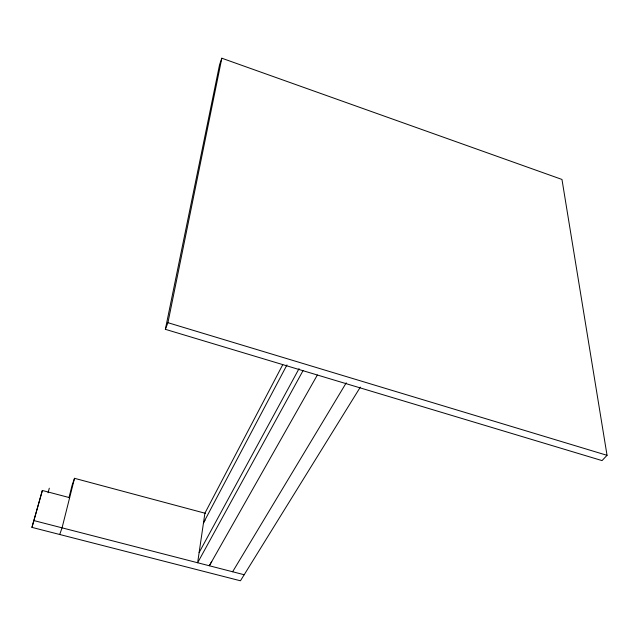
<?xml version="1.0" encoding="UTF-8"?>
<svg xmlns="http://www.w3.org/2000/svg" width="639" height="639" viewBox="0 0 639 639"><rect width="100%" height="100%" fill="white"/><g stroke="black" fill="none" stroke-linecap="round" stroke-linejoin="round"><path stroke-width="0.96" d="M165.357 329.317L167.929 322.695L221.829 58.213L561.969 179.447L607.05 455.327L602.042 460.599L165.357 329.317L219.576 64.643L221.829 58.213M68.972 497.709L72.143 485.121L74.523 478.315L205.454 513.333M74.523 478.315L62.063 527.838L59.699 534.492M48.069 492.773L49.299 488.196M360.324 387.146L240.448 580.787L31.95 527.383L42.35 490.48L69.651 497.677M31.95 527.383L42.35 490.48M282.734 364.709L204.903 513.181L197.635 562.751L303.03 370.644M286.967 364.925L203.498 522.806L205.015 520.226M199.136 552.543L299.052 368.639M211.741 561.393L209.352 565.763L317.343 375.021M232.628 571.761L346.242 382.841M34.091 520.633L244.194 574.741M167.929 322.695L607.05 455.327"/></g></svg>
